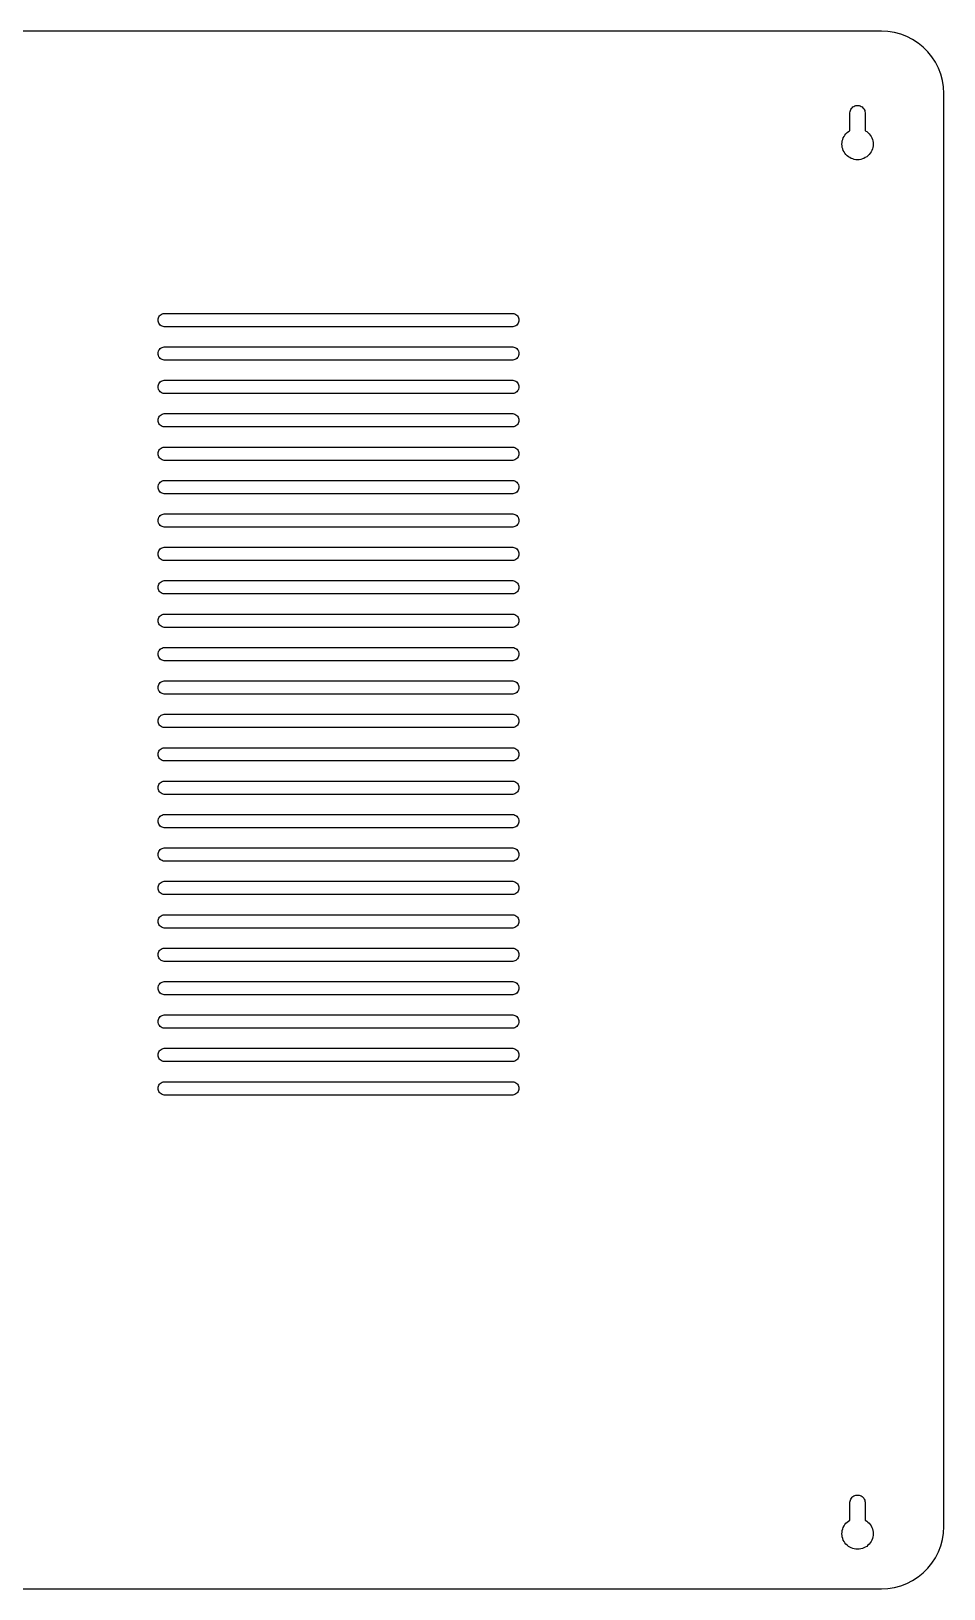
# Model space of a CAD drawing. Header units: metres. Extents: x -205 to 205, y -175 to 175.
# Drawn here: x 0 to 204.9, y -174.9 to 174.9 of the extents above; entities that cross this region are included whole.
import ezdxf

# ---------------------------------------------------------------- set-up
doc = ezdxf.new("R2010")
doc.units = ezdxf.units.M

msp = doc.modelspace()

# ---------------------------------------------------------------- linework, layer by layer
for p, q in [((190.875, 174.875), (-190.875, 174.875)), ((192.338, 174.798), (190.875, 174.875)), ((193.786, 174.569), (192.338, 174.798)), ((195.201, 174.19), (193.786, 174.569)), ((196.569, 173.665), (195.201, 174.19)), ((197.875, 172.999), (196.569, 173.665)), ((199.104, 172.201), (197.875, 172.999)), ((200.243, 171.279), (199.104, 172.201)), ((201.279, 170.243), (200.243, 171.279)), ((202.201, 169.104), (201.279, 170.243)), ((202.999, 167.875), (202.201, 169.104)), ((203.665, 166.569), (202.999, 167.875)), ((204.19, 165.201), (203.665, 166.569)), ((204.569, 163.786), (204.19, 165.201)), ((204.798, 162.338), (204.569, 163.786)), ((204.875, 160.875), (204.798, 162.338)), ((183.988, 157.277), (184.117, 157.489)), ((184.117, 157.489), (184.276, 157.68)), ((184.276, 157.68), (184.461, 157.846)), ((184.461, 157.846), (184.668, 157.982)), ((184.668, 157.982), (184.893, 158.088)), ((184.893, 158.088), (185.13, 158.159)), ((185.13, 158.159), (185.376, 158.195)), ((185.376, 158.195), (185.624, 158.195)), ((185.624, 158.195), (185.87, 158.159)), ((185.87, 158.159), (186.107, 158.088)), ((186.107, 158.088), (186.332, 157.982)), ((186.332, 157.982), (186.539, 157.846)), ((186.539, 157.846), (186.724, 157.68)), ((186.724, 157.68), (186.883, 157.489)), ((186.883, 157.489), (187.012, 157.277)), ((204.875, -160.875), (204.875, 160.875)), ((183.801, 156.562), (183.828, 156.809)), ((183.801, 152.557), (183.801, 156.562)), ((183.828, 156.809), (183.891, 157.049)), ((183.891, 157.049), (183.988, 157.277)), ((187.012, 157.277), (187.109, 157.049)), ((187.109, 157.049), (187.172, 156.809)), ((187.172, 156.809), (187.199, 156.562)), ((187.199, 156.562), (187.199, 152.557)), ((182.076, 150.228), (182.171, 150.582)), ((182.171, 150.582), (182.303, 150.924)), ((182.303, 150.924), (182.469, 151.25)), ((182.469, 151.25), (182.668, 151.557)), ((182.668, 151.557), (182.899, 151.842)), ((182.899, 151.842), (183.158, 152.101)), ((183.158, 152.101), (183.443, 152.332)), ((183.443, 152.332), (183.75, 152.531)), ((183.75, 152.531), (183.801, 152.557)), ((187.199, 152.557), (187.25, 152.531)), ((187.25, 152.531), (187.557, 152.332)), ((187.557, 152.332), (187.842, 152.101)), ((187.842, 152.101), (188.101, 151.842)), ((188.101, 151.842), (188.332, 151.557)), ((188.332, 151.557), (188.531, 151.25)), ((188.531, 151.25), (188.697, 150.924)), ((188.697, 150.924), (188.829, 150.582)), ((188.829, 150.582), (188.924, 150.228)), ((182, 149.5), (182.019, 149.866)), ((182.019, 149.134), (182, 149.5)), ((182.019, 149.866), (182.076, 150.228)), ((182.076, 148.772), (182.019, 149.134)), ((182.171, 148.418), (182.076, 148.772)), ((182.303, 148.076), (182.171, 148.418)), ((182.469, 147.75), (182.303, 148.076)), ((182.668, 147.443), (182.469, 147.75)), ((182.899, 147.158), (182.668, 147.443)), ((183.158, 146.899), (182.899, 147.158)), ((183.443, 146.668), (183.158, 146.899)), ((187.842, 146.899), (187.557, 146.668)), ((188.101, 147.158), (187.842, 146.899)), ((188.332, 147.443), (188.101, 147.158)), ((188.531, 147.75), (188.332, 147.443)), ((188.697, 148.076), (188.531, 147.75)), ((188.829, 148.418), (188.697, 148.076)), ((188.924, 148.772), (188.829, 148.418)), ((188.924, 150.228), (188.981, 149.866)), ((188.981, 149.134), (188.924, 148.772)), ((188.981, 149.866), (189, 149.5)), ((189, 149.5), (188.981, 149.134)), ((183.75, 146.469), (183.443, 146.668)), ((184.076, 146.303), (183.75, 146.469)), ((184.418, 146.171), (184.076, 146.303)), ((184.772, 146.076), (184.418, 146.171)), ((185.134, 146.019), (184.772, 146.076)), ((185.5, 146), (185.134, 146.019)), ((185.866, 146.019), (185.5, 146)), ((186.228, 146.076), (185.866, 146.019)), ((186.582, 146.171), (186.228, 146.076)), ((186.924, 146.303), (186.582, 146.171)), ((187.25, 146.469), (186.924, 146.303)), ((187.557, 146.668), (187.25, 146.469)), ((28.5, 110), (28.5204, 110.247)), ((28.5204, 109.753), (28.5, 110)), ((28.5204, 110.247), (28.5813, 110.487)), ((28.5813, 109.513), (28.5204, 109.753)), ((28.5813, 110.487), (28.6808, 110.714)), ((28.6808, 109.286), (28.5813, 109.513)), ((28.6808, 110.714), (28.8163, 110.921)), ((28.8163, 109.079), (28.6808, 109.286)), ((28.8163, 110.921), (28.9841, 111.104)), ((28.9841, 108.896), (28.8163, 109.079)), ((28.9841, 111.104), (29.1796, 111.256)), ((29.1796, 108.744), (28.9841, 108.896)), ((29.1796, 111.256), (29.3974, 111.374)), ((29.3974, 108.626), (29.1796, 108.744)), ((29.3974, 111.374), (29.6318, 111.454)), ((29.6318, 108.546), (29.3974, 108.626)), ((29.6318, 111.454), (29.8761, 111.495)), ((29.8761, 108.505), (29.6318, 108.546)), ((29.8761, 111.495), (108.124, 111.495)), ((108.124, 108.505), (29.8761, 108.505)), ((108.124, 111.495), (108.368, 111.454)), ((108.368, 108.546), (108.124, 108.505)), ((108.368, 111.454), (108.603, 111.374)), ((108.603, 108.626), (108.368, 108.546)), ((108.603, 111.374), (108.82, 111.256)), ((108.82, 108.744), (108.603, 108.626)), ((108.82, 111.256), (109.016, 111.104)), ((109.016, 108.896), (108.82, 108.744)), ((109.016, 111.104), (109.184, 110.921)), ((109.184, 109.079), (109.016, 108.896)), ((109.184, 110.921), (109.319, 110.714)), ((109.319, 109.286), (109.184, 109.079)), ((109.319, 110.714), (109.419, 110.487)), ((109.419, 109.513), (109.319, 109.286)), ((109.419, 110.487), (109.48, 110.247)), ((109.48, 109.753), (109.419, 109.513)), ((109.48, 110.247), (109.5, 110)), ((109.5, 110), (109.48, 109.753)), ((28.5, 102.5), (28.5204, 102.747)), ((28.5204, 102.253), (28.5, 102.5)), ((28.5204, 102.747), (28.5813, 102.987)), ((28.5813, 102.013), (28.5204, 102.253)), ((28.5813, 102.987), (28.6808, 103.214)), ((28.6808, 101.786), (28.5813, 102.013)), ((28.6808, 103.214), (28.8163, 103.421)), ((28.8163, 101.579), (28.6808, 101.786)), ((28.8163, 103.421), (28.9841, 103.604)), ((28.9841, 101.396), (28.8163, 101.579)), ((28.9841, 103.604), (29.1796, 103.756)), ((29.1796, 103.756), (29.3974, 103.874)), ((29.3974, 103.874), (29.6318, 103.954)), ((29.6318, 103.954), (29.8761, 103.995)), ((29.8761, 103.995), (108.124, 103.995)), ((108.124, 103.995), (108.368, 103.954)), ((108.368, 103.954), (108.603, 103.874)), ((108.603, 103.874), (108.82, 103.756)), ((108.82, 103.756), (109.016, 103.604)), ((109.016, 103.604), (109.184, 103.421)), ((109.184, 101.579), (109.016, 101.396)), ((109.184, 103.421), (109.319, 103.214)), ((109.319, 101.786), (109.184, 101.579)), ((109.319, 103.214), (109.419, 102.987)), ((109.419, 102.013), (109.319, 101.786)), ((109.419, 102.987), (109.48, 102.747)), ((109.48, 102.253), (109.419, 102.013)), ((109.48, 102.747), (109.5, 102.5)), ((109.5, 102.5), (109.48, 102.253)), ((29.1796, 101.244), (28.9841, 101.396)), ((29.3974, 101.126), (29.1796, 101.244)), ((29.6318, 101.046), (29.3974, 101.126)), ((29.8761, 101.005), (29.6318, 101.046)), ((108.124, 101.005), (29.8761, 101.005)), ((108.368, 101.046), (108.124, 101.005)), ((108.603, 101.126), (108.368, 101.046)), ((108.82, 101.244), (108.603, 101.126)), ((109.016, 101.396), (108.82, 101.244)), ((28.5, 95), (28.5204, 95.2469)), ((28.5204, 94.7531), (28.5, 95)), ((28.5204, 95.2469), (28.5813, 95.487)), ((28.5813, 94.513), (28.5204, 94.7531)), ((28.5813, 95.487), (28.6808, 95.7139)), ((28.6808, 94.2861), (28.5813, 94.513)), ((28.6808, 95.7139), (28.8163, 95.9213)), ((28.8163, 95.9213), (28.9841, 96.1036)), ((28.9841, 96.1036), (29.1796, 96.2558)), ((29.1796, 96.2558), (29.3974, 96.3737)), ((29.3974, 96.3737), (29.6318, 96.4541)), ((29.6318, 96.4541), (29.8761, 96.4949)), ((29.8761, 96.4949), (108.124, 96.4949)), ((108.124, 96.4949), (108.368, 96.4541)), ((108.368, 96.4541), (108.603, 96.3737)), ((108.603, 96.3737), (108.82, 96.2558)), ((108.82, 96.2558), (109.016, 96.1036)), ((109.016, 96.1036), (109.184, 95.9213)), ((109.184, 95.9213), (109.319, 95.7139)), ((109.319, 95.7139), (109.419, 95.487)), ((109.419, 94.513), (109.319, 94.2861)), ((109.419, 95.487), (109.48, 95.2469)), ((109.48, 94.7531), (109.419, 94.513)), ((109.48, 95.2469), (109.5, 95)), ((109.5, 95), (109.48, 94.7531)), ((28.8163, 94.0787), (28.6808, 94.2861)), ((28.9841, 93.8964), (28.8163, 94.0787)), ((29.1796, 93.7442), (28.9841, 93.8964)), ((29.3974, 93.6263), (29.1796, 93.7442)), ((29.6318, 93.5459), (29.3974, 93.6263)), ((29.8761, 93.5051), (29.6318, 93.5459)), ((108.124, 93.5051), (29.8761, 93.5051)), ((108.368, 93.5459), (108.124, 93.5051)), ((108.603, 93.6263), (108.368, 93.5459)), ((108.82, 93.7442), (108.603, 93.6263)), ((109.016, 93.8964), (108.82, 93.7442)), ((109.184, 94.0787), (109.016, 93.8964)), ((109.319, 94.2861), (109.184, 94.0787)), ((28.5, 87.5), (28.5204, 87.7469)), ((28.5204, 87.2531), (28.5, 87.5)), ((28.5204, 87.7469), (28.5813, 87.987)), ((28.5813, 87.987), (28.6808, 88.2139)), ((28.6808, 88.2139), (28.8163, 88.4213)), ((28.8163, 88.4213), (28.9841, 88.6036)), ((28.9841, 88.6036), (29.1796, 88.7558)), ((29.1796, 88.7558), (29.3974, 88.8737)), ((29.3974, 88.8737), (29.6318, 88.9541)), ((29.6318, 88.9541), (29.8761, 88.9949)), ((29.8761, 88.9949), (108.124, 88.9949)), ((108.124, 88.9949), (108.368, 88.9541)), ((108.368, 88.9541), (108.603, 88.8737)), ((108.603, 88.8737), (108.82, 88.7558)), ((108.82, 88.7558), (109.016, 88.6036)), ((109.016, 88.6036), (109.184, 88.4213)), ((109.184, 88.4213), (109.319, 88.2139)), ((109.319, 88.2139), (109.419, 87.987)), ((109.419, 87.987), (109.48, 87.7469)), ((109.48, 87.7469), (109.5, 87.5)), ((109.5, 87.5), (109.48, 87.2531)), ((28.5813, 87.013), (28.5204, 87.2531)), ((28.6808, 86.7861), (28.5813, 87.013)), ((28.8163, 86.5787), (28.6808, 86.7861)), ((28.9841, 86.3964), (28.8163, 86.5787)), ((29.1796, 86.2442), (28.9841, 86.3964)), ((29.3974, 86.1263), (29.1796, 86.2442)), ((29.6318, 86.0459), (29.3974, 86.1263)), ((29.8761, 86.0051), (29.6318, 86.0459)), ((108.124, 86.0051), (29.8761, 86.0051)), ((108.368, 86.0459), (108.124, 86.0051)), ((108.603, 86.1263), (108.368, 86.0459)), ((108.82, 86.2442), (108.603, 86.1263)), ((109.016, 86.3964), (108.82, 86.2442)), ((109.184, 86.5787), (109.016, 86.3964)), ((109.319, 86.7861), (109.184, 86.5787)), ((109.419, 87.013), (109.319, 86.7861)), ((109.48, 87.2531), (109.419, 87.013)), ((28.5204, 80.2469), (28.5813, 80.487)), ((28.5813, 80.487), (28.6808, 80.7139)), ((28.6808, 80.7139), (28.8163, 80.9213)), ((28.8163, 80.9213), (28.9841, 81.1036)), ((28.9841, 81.1036), (29.1796, 81.2558)), ((29.1796, 81.2558), (29.3974, 81.3737)), ((29.3974, 81.3737), (29.6318, 81.4541)), ((29.6318, 81.4541), (29.8761, 81.4949)), ((29.8761, 81.4949), (108.124, 81.4949)), ((108.124, 81.4949), (108.368, 81.4541)), ((108.368, 81.4541), (108.603, 81.3737)), ((108.603, 81.3737), (108.82, 81.2558)), ((108.82, 81.2558), (109.016, 81.1036)), ((109.016, 81.1036), (109.184, 80.9213)), ((109.184, 80.9213), (109.319, 80.7139)), ((109.319, 80.7139), (109.419, 80.487)), ((109.419, 80.487), (109.48, 80.2469)), ((28.5, 80), (28.5204, 80.2469)), ((28.5204, 79.7531), (28.5, 80)), ((28.5813, 79.513), (28.5204, 79.7531)), ((28.6808, 79.2861), (28.5813, 79.513)), ((28.8163, 79.0787), (28.6808, 79.2861)), ((28.9841, 78.8964), (28.8163, 79.0787)), ((29.1796, 78.7442), (28.9841, 78.8964)), ((29.3974, 78.6263), (29.1796, 78.7442)), ((29.6318, 78.5459), (29.3974, 78.6263)), ((29.8761, 78.5051), (29.6318, 78.5459)), ((108.124, 78.5051), (29.8761, 78.5051)), ((108.368, 78.5459), (108.124, 78.5051)), ((108.603, 78.6263), (108.368, 78.5459)), ((108.82, 78.7442), (108.603, 78.6263)), ((109.016, 78.8964), (108.82, 78.7442)), ((109.184, 79.0787), (109.016, 78.8964)), ((109.319, 79.2861), (109.184, 79.0787)), ((109.419, 79.513), (109.319, 79.2861)), ((109.48, 79.7531), (109.419, 79.513)), ((109.48, 80.2469), (109.5, 80)), ((109.5, 80), (109.48, 79.7531)), ((28.8163, 73.4213), (28.9841, 73.6036)), ((28.9841, 73.6036), (29.1796, 73.7558)), ((29.1796, 73.7558), (29.3974, 73.8737)), ((29.3974, 73.8737), (29.6318, 73.9541)), ((29.6318, 73.9541), (29.8761, 73.9949)), ((29.8761, 73.9949), (108.124, 73.9949)), ((108.124, 73.9949), (108.368, 73.9541)), ((108.368, 73.9541), (108.603, 73.8737)), ((108.603, 73.8737), (108.82, 73.7558)), ((108.82, 73.7558), (109.016, 73.6036)), ((109.016, 73.6036), (109.184, 73.4213)), ((28.5, 72.5), (28.5204, 72.7469)), ((28.5204, 72.2531), (28.5, 72.5)), ((28.5204, 72.7469), (28.5813, 72.987)), ((28.5813, 72.013), (28.5204, 72.2531)), ((28.5813, 72.987), (28.6808, 73.2139)), ((28.6808, 71.7861), (28.5813, 72.013)), ((28.6808, 73.2139), (28.8163, 73.4213)), ((28.8163, 71.5787), (28.6808, 71.7861)), ((28.9841, 71.3964), (28.8163, 71.5787)), ((29.1796, 71.2442), (28.9841, 71.3964)), ((29.3974, 71.1263), (29.1796, 71.2442)), ((29.6318, 71.0459), (29.3974, 71.1263)), ((29.8761, 71.0051), (29.6318, 71.0459)), ((108.124, 71.0051), (29.8761, 71.0051)), ((108.368, 71.0459), (108.124, 71.0051)), ((108.603, 71.1263), (108.368, 71.0459)), ((108.82, 71.2442), (108.603, 71.1263)), ((109.016, 71.3964), (108.82, 71.2442)), ((109.184, 71.5787), (109.016, 71.3964)), ((109.184, 73.4213), (109.319, 73.2139)), ((109.319, 71.7861), (109.184, 71.5787)), ((109.319, 73.2139), (109.419, 72.987)), ((109.419, 72.013), (109.319, 71.7861)), ((109.419, 72.987), (109.48, 72.7469)), ((109.48, 72.2531), (109.419, 72.013)), ((109.48, 72.7469), (109.5, 72.5)), ((109.5, 72.5), (109.48, 72.2531)), ((29.3974, 66.3737), (29.6318, 66.4541)), ((29.6318, 66.4541), (29.8761, 66.4949)), ((29.8761, 66.4949), (108.124, 66.4949)), ((108.124, 66.4949), (108.368, 66.4541)), ((108.368, 66.4541), (108.603, 66.3737)), ((28.5, 65), (28.5204, 65.2469)), ((28.5204, 64.7531), (28.5, 65)), ((28.5204, 65.2469), (28.5813, 65.487)), ((28.5813, 64.513), (28.5204, 64.7531)), ((28.5813, 65.487), (28.6808, 65.7139)), ((28.6808, 64.2861), (28.5813, 64.513)), ((28.6808, 65.7139), (28.8163, 65.9213)), ((28.8163, 64.0787), (28.6808, 64.2861)), ((28.8163, 65.9213), (28.9841, 66.1036)), ((28.9841, 63.8964), (28.8163, 64.0787)), ((28.9841, 66.1036), (29.1796, 66.2558)), ((29.1796, 63.7442), (28.9841, 63.8964)), ((29.1796, 66.2558), (29.3974, 66.3737)), ((29.3974, 63.6263), (29.1796, 63.7442)), ((29.6318, 63.5459), (29.3974, 63.6263)), ((29.8761, 63.5051), (29.6318, 63.5459)), ((108.124, 63.5051), (29.8761, 63.5051)), ((108.368, 63.5459), (108.124, 63.5051)), ((108.603, 63.6263), (108.368, 63.5459)), ((108.603, 66.3737), (108.82, 66.2558)), ((108.82, 63.7442), (108.603, 63.6263)), ((108.82, 66.2558), (109.016, 66.1036)), ((109.016, 63.8964), (108.82, 63.7442)), ((109.016, 66.1036), (109.184, 65.9213)), ((109.184, 64.0787), (109.016, 63.8964)), ((109.184, 65.9213), (109.319, 65.7139)), ((109.319, 64.2861), (109.184, 64.0787)), ((109.319, 65.7139), (109.419, 65.487)), ((109.419, 64.513), (109.319, 64.2861)), ((109.419, 65.487), (109.48, 65.2469)), ((109.48, 64.7531), (109.419, 64.513)), ((109.48, 65.2469), (109.5, 65)), ((109.5, 65), (109.48, 64.7531)), ((28.5, 57.5), (28.5204, 57.7469)), ((28.5204, 57.2531), (28.5, 57.5)), ((28.5204, 57.7469), (28.5813, 57.987)), ((28.5813, 57.0129), (28.5204, 57.2531)), ((28.5813, 57.987), (28.6808, 58.2139)), ((28.6808, 56.7861), (28.5813, 57.0129)), ((28.6808, 58.2139), (28.8163, 58.4213)), ((28.8163, 56.5787), (28.6808, 56.7861)), ((28.8163, 58.4213), (28.9841, 58.6036)), ((28.9841, 56.3964), (28.8163, 56.5787)), ((28.9841, 58.6036), (29.1796, 58.7558)), ((29.1796, 56.2442), (28.9841, 56.3964)), ((29.1796, 58.7558), (29.3974, 58.8737)), ((29.3974, 56.1263), (29.1796, 56.2442)), ((29.3974, 58.8737), (29.6318, 58.9541)), ((29.6318, 56.0459), (29.3974, 56.1263)), ((29.6318, 58.9541), (29.8761, 58.9949)), ((29.8761, 56.0051), (29.6318, 56.0459)), ((29.8761, 58.9949), (108.124, 58.9949)), ((108.124, 56.0051), (29.8761, 56.0051)), ((108.124, 58.9949), (108.368, 58.9541)), ((108.368, 56.0459), (108.124, 56.0051)), ((108.368, 58.9541), (108.603, 58.8737)), ((108.603, 56.1263), (108.368, 56.0459)), ((108.603, 58.8737), (108.82, 58.7558)), ((108.82, 56.2442), (108.603, 56.1263)), ((108.82, 58.7558), (109.016, 58.6036)), ((109.016, 56.3964), (108.82, 56.2442)), ((109.016, 58.6036), (109.184, 58.4213)), ((109.184, 56.5787), (109.016, 56.3964)), ((109.184, 58.4213), (109.319, 58.2139)), ((109.319, 56.7861), (109.184, 56.5787)), ((109.319, 58.2139), (109.419, 57.987)), ((109.419, 57.0129), (109.319, 56.7861)), ((109.419, 57.987), (109.48, 57.7469)), ((109.48, 57.2531), (109.419, 57.0129)), ((109.48, 57.7469), (109.5, 57.5)), ((109.5, 57.5), (109.48, 57.2531)), ((28.5, 50), (28.5204, 50.2469)), ((28.5204, 49.7531), (28.5, 50)), ((28.5204, 50.2469), (28.5813, 50.487)), ((28.5813, 49.5129), (28.5204, 49.7531)), ((28.5813, 50.487), (28.6808, 50.7139)), ((28.6808, 49.2861), (28.5813, 49.5129)), ((28.6808, 50.7139), (28.8163, 50.9213)), ((28.8163, 49.0787), (28.6808, 49.2861)), ((28.8163, 50.9213), (28.9841, 51.1036)), ((28.9841, 48.8964), (28.8163, 49.0787)), ((28.9841, 51.1036), (29.1796, 51.2558)), ((29.1796, 51.2558), (29.3974, 51.3737)), ((29.3974, 51.3737), (29.6318, 51.4541)), ((29.6318, 51.4541), (29.8761, 51.4949)), ((29.8761, 51.4949), (108.124, 51.4949)), ((108.124, 51.4949), (108.368, 51.4541)), ((108.368, 51.4541), (108.603, 51.3737)), ((108.603, 51.3737), (108.82, 51.2558)), ((108.82, 51.2558), (109.016, 51.1036)), ((109.016, 51.1036), (109.184, 50.9213)), ((109.184, 49.0787), (109.016, 48.8964)), ((109.184, 50.9213), (109.319, 50.7139)), ((109.319, 49.2861), (109.184, 49.0787)), ((109.319, 50.7139), (109.419, 50.487)), ((109.419, 49.5129), (109.319, 49.2861)), ((109.419, 50.487), (109.48, 50.2469)), ((109.48, 49.7531), (109.419, 49.5129)), ((109.48, 50.2469), (109.5, 50)), ((109.5, 50), (109.48, 49.7531)), ((29.1796, 48.7442), (28.9841, 48.8964)), ((29.3974, 48.6263), (29.1796, 48.7442)), ((29.6318, 48.5459), (29.3974, 48.6263)), ((29.8761, 48.5051), (29.6318, 48.5459)), ((108.124, 48.5051), (29.8761, 48.5051)), ((108.368, 48.5459), (108.124, 48.5051)), ((108.603, 48.6263), (108.368, 48.5459)), ((108.82, 48.7442), (108.603, 48.6263)), ((109.016, 48.8964), (108.82, 48.7442)), ((28.5, 42.5), (28.5204, 42.7469)), ((28.5204, 42.2531), (28.5, 42.5)), ((28.5204, 42.7469), (28.5813, 42.987)), ((28.5813, 42.0129), (28.5204, 42.2531)), ((28.5813, 42.987), (28.6808, 43.2139)), ((28.6808, 41.7861), (28.5813, 42.0129)), ((28.6808, 43.2139), (28.8163, 43.4213)), ((28.8163, 43.4213), (28.9841, 43.6036)), ((28.9841, 43.6036), (29.1796, 43.7558)), ((29.1796, 43.7558), (29.3974, 43.8737)), ((29.3974, 43.8737), (29.6318, 43.9541)), ((29.6318, 43.9541), (29.8761, 43.9949)), ((29.8761, 43.9949), (108.124, 43.9949)), ((108.124, 43.9949), (108.368, 43.9541)), ((108.368, 43.9541), (108.603, 43.8737)), ((108.603, 43.8737), (108.82, 43.7558)), ((108.82, 43.7558), (109.016, 43.6036)), ((109.016, 43.6036), (109.184, 43.4213)), ((109.184, 43.4213), (109.319, 43.2139)), ((109.319, 43.2139), (109.419, 42.987)), ((109.419, 42.0129), (109.319, 41.7861)), ((109.419, 42.987), (109.48, 42.7469)), ((109.48, 42.2531), (109.419, 42.0129)), ((109.48, 42.7469), (109.5, 42.5)), ((109.5, 42.5), (109.48, 42.2531)), ((28.8163, 41.5787), (28.6808, 41.7861)), ((28.9841, 41.3964), (28.8163, 41.5787)), ((29.1796, 41.2442), (28.9841, 41.3964)), ((29.3974, 41.1263), (29.1796, 41.2442)), ((29.6318, 41.0459), (29.3974, 41.1263)), ((29.8761, 41.0051), (29.6318, 41.0459)), ((108.124, 41.0051), (29.8761, 41.0051)), ((108.368, 41.0459), (108.124, 41.0051)), ((108.603, 41.1263), (108.368, 41.0459)), ((108.82, 41.2442), (108.603, 41.1263)), ((109.016, 41.3964), (108.82, 41.2442)), ((109.184, 41.5787), (109.016, 41.3964)), ((109.319, 41.7861), (109.184, 41.5787)), ((28.5, 35), (28.5204, 35.2469)), ((28.5204, 34.7531), (28.5, 35)), ((28.5204, 35.2469), (28.5813, 35.487)), ((28.5813, 35.487), (28.6808, 35.7139)), ((28.6808, 35.7139), (28.8163, 35.9213)), ((28.8163, 35.9213), (28.9841, 36.1036)), ((28.9841, 36.1036), (29.1796, 36.2558)), ((29.1796, 36.2558), (29.3974, 36.3737)), ((29.3974, 36.3737), (29.6318, 36.4541)), ((29.6318, 36.4541), (29.8761, 36.4949)), ((29.8761, 36.4949), (108.124, 36.4949)), ((108.124, 36.4949), (108.368, 36.4541)), ((108.368, 36.4541), (108.603, 36.3737)), ((108.603, 36.3737), (108.82, 36.2558)), ((108.82, 36.2558), (109.016, 36.1036)), ((109.016, 36.1036), (109.184, 35.9213)), ((109.184, 35.9213), (109.319, 35.7139)), ((109.319, 35.7139), (109.419, 35.487)), ((109.419, 35.487), (109.48, 35.2469)), ((109.48, 35.2469), (109.5, 35)), ((109.5, 35), (109.48, 34.7531)), ((28.5813, 34.5129), (28.5204, 34.7531)), ((28.6808, 34.2861), (28.5813, 34.5129)), ((28.8163, 34.0787), (28.6808, 34.2861)), ((28.9841, 33.8964), (28.8163, 34.0787)), ((29.1796, 33.7442), (28.9841, 33.8964)), ((29.3974, 33.6263), (29.1796, 33.7442)), ((29.6318, 33.5459), (29.3974, 33.6263)), ((29.8761, 33.5051), (29.6318, 33.5459)), ((108.124, 33.5051), (29.8761, 33.5051)), ((108.368, 33.5459), (108.124, 33.5051)), ((108.603, 33.6263), (108.368, 33.5459)), ((108.82, 33.7442), (108.603, 33.6263)), ((109.016, 33.8964), (108.82, 33.7442)), ((109.184, 34.0787), (109.016, 33.8964)), ((109.319, 34.2861), (109.184, 34.0787)), ((109.419, 34.5129), (109.319, 34.2861)), ((109.48, 34.7531), (109.419, 34.5129)), ((28.5204, 27.7469), (28.5813, 27.987)), ((28.5813, 27.987), (28.6808, 28.2139)), ((28.6808, 28.2139), (28.8163, 28.4213)), ((28.8163, 28.4213), (28.9841, 28.6036)), ((28.9841, 28.6036), (29.1796, 28.7557)), ((29.1796, 28.7557), (29.3974, 28.8737)), ((29.3974, 28.8737), (29.6318, 28.9541)), ((29.6318, 28.9541), (29.8761, 28.9949)), ((29.8761, 28.9949), (108.124, 28.9949)), ((108.124, 28.9949), (108.368, 28.9541)), ((108.368, 28.9541), (108.603, 28.8737)), ((108.603, 28.8737), (108.82, 28.7557)), ((108.82, 28.7557), (109.016, 28.6036)), ((109.016, 28.6036), (109.184, 28.4213)), ((109.184, 28.4213), (109.319, 28.2139)), ((109.319, 28.2139), (109.419, 27.987)), ((109.419, 27.987), (109.48, 27.7469)), ((28.5, 27.5), (28.5204, 27.7469)), ((28.5204, 27.2531), (28.5, 27.5)), ((28.5813, 27.0129), (28.5204, 27.2531)), ((28.6808, 26.7861), (28.5813, 27.0129)), ((28.8163, 26.5787), (28.6808, 26.7861)), ((28.9841, 26.3964), (28.8163, 26.5787)), ((29.1796, 26.2442), (28.9841, 26.3964)), ((29.3974, 26.1263), (29.1796, 26.2442)), ((29.6318, 26.0459), (29.3974, 26.1263)), ((29.8761, 26.0051), (29.6318, 26.0459)), ((108.124, 26.0051), (29.8761, 26.0051)), ((108.368, 26.0459), (108.124, 26.0051)), ((108.603, 26.1263), (108.368, 26.0459)), ((108.82, 26.2442), (108.603, 26.1263)), ((109.016, 26.3964), (108.82, 26.2442)), ((109.184, 26.5787), (109.016, 26.3964)), ((109.319, 26.7861), (109.184, 26.5787)), ((109.419, 27.0129), (109.319, 26.7861)), ((109.48, 27.2531), (109.419, 27.0129)), ((109.48, 27.7469), (109.5, 27.5)), ((109.5, 27.5), (109.48, 27.2531)), ((28.8163, 20.9213), (28.9841, 21.1036)), ((28.9841, 21.1036), (29.1796, 21.2557)), ((29.1796, 21.2557), (29.3974, 21.3737)), ((29.3974, 21.3737), (29.6318, 21.4541)), ((29.6318, 21.4541), (29.8761, 21.4949)), ((29.8761, 21.4949), (108.124, 21.4949)), ((108.124, 21.4949), (108.368, 21.4541)), ((108.368, 21.4541), (108.603, 21.3737)), ((108.603, 21.3737), (108.82, 21.2557)), ((108.82, 21.2557), (109.016, 21.1036)), ((109.016, 21.1036), (109.184, 20.9213)), ((28.5, 20), (28.5204, 20.2469)), ((28.5204, 19.7531), (28.5, 20)), ((28.5204, 20.2469), (28.5813, 20.487)), ((28.5813, 19.5129), (28.5204, 19.7531)), ((28.5813, 20.487), (28.6808, 20.7139)), ((28.6808, 19.2861), (28.5813, 19.5129)), ((28.6808, 20.7139), (28.8163, 20.9213)), ((28.8163, 19.0787), (28.6808, 19.2861)), ((28.9841, 18.8964), (28.8163, 19.0787)), ((29.1796, 18.7442), (28.9841, 18.8964)), ((29.3974, 18.6263), (29.1796, 18.7442)), ((29.6318, 18.5459), (29.3974, 18.6263)), ((29.8761, 18.5051), (29.6318, 18.5459)), ((108.124, 18.5051), (29.8761, 18.5051)), ((108.368, 18.5459), (108.124, 18.5051)), ((108.603, 18.6263), (108.368, 18.5459)), ((108.82, 18.7442), (108.603, 18.6263)), ((109.016, 18.8964), (108.82, 18.7442)), ((109.184, 19.0787), (109.016, 18.8964)), ((109.184, 20.9213), (109.319, 20.7139)), ((109.319, 19.2861), (109.184, 19.0787)), ((109.319, 20.7139), (109.419, 20.487)), ((109.419, 19.5129), (109.319, 19.2861)), ((109.419, 20.487), (109.48, 20.2469)), ((109.48, 19.7531), (109.419, 19.5129)), ((109.48, 20.2469), (109.5, 20)), ((109.5, 20), (109.48, 19.7531)), ((29.6318, 13.9541), (29.8761, 13.9949)), ((29.8761, 13.9949), (108.124, 13.9949)), ((108.124, 13.9949), (108.368, 13.9541)), ((28.5, 12.5), (28.5204, 12.7469)), ((28.5204, 12.2531), (28.5, 12.5)), ((28.5204, 12.7469), (28.5813, 12.987)), ((28.5813, 12.0129), (28.5204, 12.2531)), ((28.5813, 12.987), (28.6808, 13.2139)), ((28.6808, 11.7861), (28.5813, 12.0129)), ((28.6808, 13.2139), (28.8163, 13.4213)), ((28.8163, 11.5787), (28.6808, 11.7861)), ((28.8163, 13.4213), (28.9841, 13.6036)), ((28.9841, 11.3964), (28.8163, 11.5787)), ((28.9841, 13.6036), (29.1796, 13.7557)), ((29.1796, 11.2442), (28.9841, 11.3964)), ((29.1796, 13.7557), (29.3974, 13.8737)), ((29.3974, 11.1263), (29.1796, 11.2442)), ((29.3974, 13.8737), (29.6318, 13.9541)), ((29.6318, 11.0459), (29.3974, 11.1263)), ((29.8761, 11.0051), (29.6318, 11.0459)), ((108.124, 11.0051), (29.8761, 11.0051)), ((108.368, 11.0459), (108.124, 11.0051)), ((108.368, 13.9541), (108.603, 13.8737)), ((108.603, 11.1263), (108.368, 11.0459)), ((108.603, 13.8737), (108.82, 13.7557)), ((108.82, 11.2442), (108.603, 11.1263)), ((108.82, 13.7557), (109.016, 13.6036)), ((109.016, 11.3964), (108.82, 11.2442)), ((109.016, 13.6036), (109.184, 13.4213)), ((109.184, 11.5787), (109.016, 11.3964)), ((109.184, 13.4213), (109.319, 13.2139)), ((109.319, 11.7861), (109.184, 11.5787)), ((109.319, 13.2139), (109.419, 12.987)), ((109.419, 12.0129), (109.319, 11.7861)), ((109.419, 12.987), (109.48, 12.7469)), ((109.48, 12.2531), (109.419, 12.0129)), ((109.48, 12.7469), (109.5, 12.5)), ((109.5, 12.5), (109.48, 12.2531)), ((28.5, 5), (28.5204, 5.24689)), ((28.5204, 4.7531), (28.5, 5)), ((28.5204, 5.24689), (28.5813, 5.48705)), ((28.5813, 4.51294), (28.5204, 4.7531)), ((28.5813, 5.48705), (28.6808, 5.71391)), ((28.6808, 4.28607), (28.5813, 4.51294)), ((28.6808, 5.71391), (28.8163, 5.92131)), ((28.8163, 4.07867), (28.6808, 4.28607)), ((28.8163, 5.92131), (28.9841, 6.10358)), ((28.9841, 3.89641), (28.8163, 4.07867)), ((28.9841, 6.10358), (29.1796, 6.25574)), ((29.1796, 3.74425), (28.9841, 3.89641)), ((29.1796, 6.25574), (29.3974, 6.37366)), ((29.3974, 3.62633), (29.1796, 3.74425)), ((29.3974, 6.37366), (29.6318, 6.45409)), ((29.6318, 3.5459), (29.3974, 3.62633)), ((29.6318, 6.45409), (29.8761, 6.49487)), ((29.8761, 3.50511), (29.6318, 3.5459)), ((29.8761, 6.49487), (108.124, 6.49487)), ((108.124, 3.50511), (29.8761, 3.50511)), ((108.124, 6.49487), (108.368, 6.45409)), ((108.368, 3.5459), (108.124, 3.50511)), ((108.368, 6.45409), (108.603, 6.37366)), ((108.603, 3.62633), (108.368, 3.5459)), ((108.603, 6.37366), (108.82, 6.25574)), ((108.82, 3.74425), (108.603, 3.62633)), ((108.82, 6.25574), (109.016, 6.10358)), ((109.016, 3.89641), (108.82, 3.74425)), ((109.016, 6.10358), (109.184, 5.92131)), ((109.184, 4.07867), (109.016, 3.89641)), ((109.184, 5.92131), (109.319, 5.71391)), ((109.319, 4.28607), (109.184, 4.07867)), ((109.319, 5.71391), (109.419, 5.48705)), ((109.419, 4.51294), (109.319, 4.28607)), ((109.419, 5.48705), (109.48, 5.24689)), ((109.48, 4.7531), (109.419, 4.51294)), ((109.48, 5.24689), (109.5, 5)), ((109.5, 5), (109.48, 4.7531)), ((28.5, -2.5), (28.5204, -2.2531)), ((28.5204, -2.74689), (28.5, -2.5)), ((28.5204, -2.2531), (28.5813, -2.01294)), ((28.5813, -2.98705), (28.5204, -2.74689)), ((28.5813, -2.01294), (28.6808, -1.78607)), ((28.6808, -3.21391), (28.5813, -2.98705)), ((28.6808, -1.78607), (28.8163, -1.57867)), ((28.8163, -3.42131), (28.6808, -3.21391)), ((28.8163, -1.57867), (28.9841, -1.39641)), ((28.9841, -3.60358), (28.8163, -3.42131)), ((28.9841, -1.39641), (29.1796, -1.24425)), ((29.1796, -1.24425), (29.3974, -1.12633)), ((29.3974, -1.12633), (29.6318, -1.0459)), ((29.6318, -1.0459), (29.8761, -1.00511)), ((29.8761, -1.00511), (108.124, -1.00511)), ((108.124, -1.00511), (108.368, -1.0459)), ((108.368, -1.0459), (108.603, -1.12633)), ((108.603, -1.12633), (108.82, -1.24425)), ((108.82, -1.24425), (109.016, -1.39641)), ((109.016, -1.39641), (109.184, -1.57867)), ((109.184, -3.42131), (109.016, -3.60358)), ((109.184, -1.57867), (109.319, -1.78607)), ((109.319, -3.21391), (109.184, -3.42131)), ((109.319, -1.78607), (109.419, -2.01294)), ((109.419, -2.98705), (109.319, -3.21391)), ((109.419, -2.01294), (109.48, -2.2531)), ((109.48, -2.74689), (109.419, -2.98705)), ((109.48, -2.2531), (109.5, -2.5)), ((109.5, -2.5), (109.48, -2.74689)), ((29.1796, -3.75574), (28.9841, -3.60358)), ((29.3974, -3.87366), (29.1796, -3.75574)), ((29.6318, -3.95409), (29.3974, -3.87366)), ((29.8761, -3.99487), (29.6318, -3.95409)), ((108.124, -3.99487), (29.8761, -3.99487)), ((108.368, -3.95409), (108.124, -3.99487)), ((108.603, -3.87366), (108.368, -3.95409)), ((108.82, -3.75574), (108.603, -3.87366)), ((109.016, -3.60358), (108.82, -3.75574)), ((28.5, -10), (28.5204, -9.7531)), ((28.5204, -10.2469), (28.5, -10)), ((28.5204, -9.7531), (28.5813, -9.51294)), ((28.5813, -10.487), (28.5204, -10.2469)), ((28.5813, -9.51294), (28.6808, -9.28607)), ((28.6808, -10.7139), (28.5813, -10.487)), ((28.6808, -9.28607), (28.8163, -9.07867)), ((28.8163, -9.07867), (28.9841, -8.89641)), ((28.9841, -8.89641), (29.1796, -8.74425)), ((29.1796, -8.74425), (29.3974, -8.62633)), ((29.3974, -8.62633), (29.6318, -8.5459)), ((29.6318, -8.5459), (29.8761, -8.50511)), ((29.8761, -8.50511), (108.124, -8.50511)), ((108.124, -8.50511), (108.368, -8.5459)), ((108.368, -8.5459), (108.603, -8.62633)), ((108.603, -8.62633), (108.82, -8.74425)), ((108.82, -8.74425), (109.016, -8.89641)), ((109.016, -8.89641), (109.184, -9.07867)), ((109.184, -9.07867), (109.319, -9.28607)), ((109.319, -9.28607), (109.419, -9.51294)), ((109.419, -10.487), (109.319, -10.7139)), ((109.419, -9.51294), (109.48, -9.7531)), ((109.48, -10.2469), (109.419, -10.487)), ((109.48, -9.7531), (109.5, -10)), ((109.5, -10), (109.48, -10.2469)), ((28.8163, -10.9213), (28.6808, -10.7139)), ((28.9841, -11.1036), (28.8163, -10.9213)), ((29.1796, -11.2557), (28.9841, -11.1036)), ((29.3974, -11.3737), (29.1796, -11.2557)), ((29.6318, -11.4541), (29.3974, -11.3737)), ((29.8761, -11.4949), (29.6318, -11.4541)), ((108.124, -11.4949), (29.8761, -11.4949)), ((108.368, -11.4541), (108.124, -11.4949)), ((108.603, -11.3737), (108.368, -11.4541)), ((108.82, -11.2557), (108.603, -11.3737)), ((109.016, -11.1036), (108.82, -11.2557)), ((109.184, -10.9213), (109.016, -11.1036)), ((109.319, -10.7139), (109.184, -10.9213)), ((28.5, -17.5), (28.5204, -17.2531)), ((28.5204, -17.2531), (28.5813, -17.0129)), ((28.5813, -17.0129), (28.6808, -16.7861)), ((28.6808, -16.7861), (28.8163, -16.5787)), ((28.8163, -16.5787), (28.9841, -16.3964)), ((28.9841, -16.3964), (29.1796, -16.2442)), ((29.1796, -16.2442), (29.3974, -16.1263)), ((29.3974, -16.1263), (29.6318, -16.0459)), ((29.6318, -16.0459), (29.8761, -16.0051)), ((29.8761, -16.0051), (108.124, -16.0051)), ((108.124, -16.0051), (108.368, -16.0459)), ((108.368, -16.0459), (108.603, -16.1263)), ((108.603, -16.1263), (108.82, -16.2442)), ((108.82, -16.2442), (109.016, -16.3964)), ((109.016, -16.3964), (109.184, -16.5787)), ((109.184, -16.5787), (109.319, -16.7861)), ((109.319, -16.7861), (109.419, -17.0129)), ((109.419, -17.0129), (109.48, -17.2531)), ((109.48, -17.2531), (109.5, -17.5)), ((28.5204, -17.7469), (28.5, -17.5)), ((28.5813, -17.987), (28.5204, -17.7469)), ((28.6808, -18.2139), (28.5813, -17.987)), ((28.8163, -18.4213), (28.6808, -18.2139)), ((28.9841, -18.6036), (28.8163, -18.4213)), ((29.1796, -18.7557), (28.9841, -18.6036)), ((29.3974, -18.8737), (29.1796, -18.7557)), ((29.6318, -18.9541), (29.3974, -18.8737)), ((29.8761, -18.9949), (29.6318, -18.9541)), ((108.124, -18.9949), (29.8761, -18.9949)), ((108.368, -18.9541), (108.124, -18.9949)), ((108.603, -18.8737), (108.368, -18.9541)), ((108.82, -18.7557), (108.603, -18.8737)), ((109.016, -18.6036), (108.82, -18.7557)), ((109.184, -18.4213), (109.016, -18.6036)), ((109.319, -18.2139), (109.184, -18.4213)), ((109.419, -17.987), (109.319, -18.2139)), ((109.48, -17.7469), (109.419, -17.987)), ((109.5, -17.5), (109.48, -17.7469)), ((28.5813, -24.5129), (28.6808, -24.2861)), ((28.6808, -24.2861), (28.8163, -24.0787)), ((28.8163, -24.0787), (28.9841, -23.8964)), ((28.9841, -23.8964), (29.1796, -23.7442)), ((29.1796, -23.7442), (29.3974, -23.6263)), ((29.3974, -23.6263), (29.6318, -23.5459)), ((29.6318, -23.5459), (29.8761, -23.5051)), ((29.8761, -23.5051), (108.124, -23.5051)), ((108.124, -23.5051), (108.368, -23.5459)), ((108.368, -23.5459), (108.603, -23.6263)), ((108.603, -23.6263), (108.82, -23.7442)), ((108.82, -23.7442), (109.016, -23.8964)), ((109.016, -23.8964), (109.184, -24.0787)), ((109.184, -24.0787), (109.319, -24.2861)), ((109.319, -24.2861), (109.419, -24.5129)), ((28.5, -25), (28.5204, -24.7531)), ((28.5204, -25.2469), (28.5, -25)), ((28.5204, -24.7531), (28.5813, -24.5129)), ((28.5813, -25.487), (28.5204, -25.2469)), ((28.6808, -25.7139), (28.5813, -25.487)), ((28.8163, -25.9213), (28.6808, -25.7139)), ((28.9841, -26.1036), (28.8163, -25.9213)), ((29.1796, -26.2557), (28.9841, -26.1036)), ((29.3974, -26.3737), (29.1796, -26.2557)), ((29.6318, -26.4541), (29.3974, -26.3737)), ((29.8761, -26.4949), (29.6318, -26.4541)), ((108.124, -26.4949), (29.8761, -26.4949)), ((108.368, -26.4541), (108.124, -26.4949)), ((108.603, -26.3737), (108.368, -26.4541)), ((108.82, -26.2557), (108.603, -26.3737)), ((109.016, -26.1036), (108.82, -26.2557)), ((109.184, -25.9213), (109.016, -26.1036)), ((109.319, -25.7139), (109.184, -25.9213)), ((109.419, -25.487), (109.319, -25.7139)), ((109.419, -24.5129), (109.48, -24.7531)), ((109.48, -25.2469), (109.419, -25.487)), ((109.48, -24.7531), (109.5, -25)), ((109.5, -25), (109.48, -25.2469)), ((28.8163, -31.5787), (28.9841, -31.3964)), ((28.9841, -31.3964), (29.1796, -31.2442)), ((29.1796, -31.2442), (29.3974, -31.1263)), ((29.3974, -31.1263), (29.6318, -31.0459)), ((29.6318, -31.0459), (29.8761, -31.0051)), ((29.8761, -31.0051), (108.124, -31.0051)), ((108.124, -31.0051), (108.368, -31.0459)), ((108.368, -31.0459), (108.603, -31.1263)), ((108.603, -31.1263), (108.82, -31.2442)), ((108.82, -31.2442), (109.016, -31.3964)), ((109.016, -31.3964), (109.184, -31.5787)), ((28.5, -32.5), (28.5204, -32.2531)), ((28.5204, -32.7469), (28.5, -32.5)), ((28.5204, -32.2531), (28.5813, -32.0129)), ((28.5813, -32.987), (28.5204, -32.7469)), ((28.5813, -32.0129), (28.6808, -31.7861)), ((28.6808, -33.2139), (28.5813, -32.987)), ((28.6808, -31.7861), (28.8163, -31.5787)), ((28.8163, -33.4213), (28.6808, -33.2139)), ((28.9841, -33.6036), (28.8163, -33.4213)), ((29.1796, -33.7557), (28.9841, -33.6036)), ((29.3974, -33.8737), (29.1796, -33.7557)), ((29.6318, -33.9541), (29.3974, -33.8737)), ((29.8761, -33.9949), (29.6318, -33.9541)), ((108.124, -33.9949), (29.8761, -33.9949)), ((108.368, -33.9541), (108.124, -33.9949)), ((108.603, -33.8737), (108.368, -33.9541)), ((108.82, -33.7557), (108.603, -33.8737)), ((109.016, -33.6036), (108.82, -33.7557)), ((109.184, -33.4213), (109.016, -33.6036)), ((109.184, -31.5787), (109.319, -31.7861)), ((109.319, -33.2139), (109.184, -33.4213)), ((109.319, -31.7861), (109.419, -32.0129)), ((109.419, -32.987), (109.319, -33.2139)), ((109.419, -32.0129), (109.48, -32.2531)), ((109.48, -32.7469), (109.419, -32.987)), ((109.48, -32.2531), (109.5, -32.5)), ((109.5, -32.5), (109.48, -32.7469)), ((28.5, -40), (28.5204, -39.7531)), ((28.5204, -40.2469), (28.5, -40)), ((28.5204, -39.7531), (28.5813, -39.5129)), ((28.5813, -40.487), (28.5204, -40.2469)), ((28.5813, -39.5129), (28.6808, -39.2861)), ((28.6808, -40.7139), (28.5813, -40.487)), ((28.6808, -39.2861), (28.8163, -39.0787)), ((28.8163, -40.9213), (28.6808, -40.7139)), ((28.8163, -39.0787), (28.9841, -38.8964)), ((28.9841, -41.1036), (28.8163, -40.9213)), ((28.9841, -38.8964), (29.1796, -38.7442)), ((29.1796, -41.2557), (28.9841, -41.1036)), ((29.1796, -38.7442), (29.3974, -38.6263)), ((29.3974, -41.3737), (29.1796, -41.2557)), ((29.3974, -38.6263), (29.6318, -38.5459)), ((29.6318, -41.4541), (29.3974, -41.3737)), ((29.6318, -38.5459), (29.8761, -38.5051)), ((29.8761, -41.4949), (29.6318, -41.4541)), ((29.8761, -38.5051), (108.124, -38.5051)), ((108.124, -41.4949), (29.8761, -41.4949)), ((108.124, -38.5051), (108.368, -38.5459)), ((108.368, -41.4541), (108.124, -41.4949)), ((108.368, -38.5459), (108.603, -38.6263)), ((108.603, -41.3737), (108.368, -41.4541)), ((108.603, -38.6263), (108.82, -38.7442)), ((108.82, -41.2557), (108.603, -41.3737)), ((108.82, -38.7442), (109.016, -38.8964)), ((109.016, -41.1036), (108.82, -41.2557)), ((109.016, -38.8964), (109.184, -39.0787)), ((109.184, -40.9213), (109.016, -41.1036)), ((109.184, -39.0787), (109.319, -39.2861)), ((109.319, -40.7139), (109.184, -40.9213)), ((109.319, -39.2861), (109.419, -39.5129)), ((109.419, -40.487), (109.319, -40.7139)), ((109.419, -39.5129), (109.48, -39.7531)), ((109.48, -40.2469), (109.419, -40.487)), ((109.48, -39.7531), (109.5, -40)), ((109.5, -40), (109.48, -40.2469)), ((28.5, -47.5), (28.5204, -47.2531)), ((28.5204, -47.7469), (28.5, -47.5)), ((28.5204, -47.2531), (28.5813, -47.0129)), ((28.5813, -47.987), (28.5204, -47.7469)), ((28.5813, -47.0129), (28.6808, -46.7861)), ((28.6808, -48.2139), (28.5813, -47.987)), ((28.6808, -46.7861), (28.8163, -46.5787)), ((28.8163, -48.4213), (28.6808, -48.2139)), ((28.8163, -46.5787), (28.9841, -46.3964)), ((28.9841, -48.6036), (28.8163, -48.4213)), ((28.9841, -46.3964), (29.1796, -46.2442)), ((29.1796, -48.7557), (28.9841, -48.6036)), ((29.1796, -46.2442), (29.3974, -46.1263)), ((29.3974, -48.8737), (29.1796, -48.7557)), ((29.3974, -46.1263), (29.6318, -46.0459)), ((29.6318, -48.9541), (29.3974, -48.8737)), ((29.6318, -46.0459), (29.8761, -46.0051)), ((29.8761, -48.9949), (29.6318, -48.9541)), ((29.8761, -46.0051), (108.124, -46.0051)), ((108.124, -46.0051), (108.368, -46.0459)), ((108.368, -48.9541), (108.124, -48.9949)), ((108.368, -46.0459), (108.603, -46.1263)), ((108.603, -48.8737), (108.368, -48.9541)), ((108.603, -46.1263), (108.82, -46.2442)), ((108.82, -48.7557), (108.603, -48.8737)), ((108.82, -46.2442), (109.016, -46.3964)), ((109.016, -48.6036), (108.82, -48.7557)), ((109.016, -46.3964), (109.184, -46.5787)), ((109.184, -48.4213), (109.016, -48.6036)), ((109.184, -46.5787), (109.319, -46.7861)), ((109.319, -48.2139), (109.184, -48.4213)), ((109.319, -46.7861), (109.419, -47.0129)), ((109.419, -47.987), (109.319, -48.2139)), ((109.419, -47.0129), (109.48, -47.2531)), ((109.48, -47.7469), (109.419, -47.987)), ((109.48, -47.2531), (109.5, -47.5)), ((109.5, -47.5), (109.48, -47.7469)), ((108.124, -48.9949), (29.8761, -48.9949)), ((28.5, -55), (28.5204, -54.7531)), ((28.5204, -55.2469), (28.5, -55)), ((28.5204, -54.7531), (28.5813, -54.5129)), ((28.5813, -55.487), (28.5204, -55.2469)), ((28.5813, -54.5129), (28.6808, -54.2861)), ((28.6808, -55.7139), (28.5813, -55.487)), ((28.6808, -54.2861), (28.8163, -54.0787)), ((28.8163, -55.9213), (28.6808, -55.7139)), ((28.8163, -54.0787), (28.9841, -53.8964)), ((28.9841, -56.1036), (28.8163, -55.9213)), ((28.9841, -53.8964), (29.1796, -53.7442)), ((29.1796, -53.7442), (29.3974, -53.6263)), ((29.3974, -53.6263), (29.6318, -53.5459)), ((29.6318, -53.5459), (29.8761, -53.5051)), ((29.8761, -53.5051), (108.124, -53.5051)), ((108.124, -53.5051), (108.368, -53.5459)), ((108.368, -53.5459), (108.603, -53.6263)), ((108.603, -53.6263), (108.82, -53.7442)), ((108.82, -53.7442), (109.016, -53.8964)), ((109.016, -53.8964), (109.184, -54.0787)), ((109.184, -55.9213), (109.016, -56.1036)), ((109.184, -54.0787), (109.319, -54.2861)), ((109.319, -55.7139), (109.184, -55.9213)), ((109.319, -54.2861), (109.419, -54.5129)), ((109.419, -55.487), (109.319, -55.7139)), ((109.419, -54.5129), (109.48, -54.7531)), ((109.48, -55.2469), (109.419, -55.487)), ((109.48, -54.7531), (109.5, -55)), ((109.5, -55), (109.48, -55.2469)), ((29.1796, -56.2557), (28.9841, -56.1036)), ((29.3974, -56.3737), (29.1796, -56.2557)), ((29.6318, -56.4541), (29.3974, -56.3737)), ((29.8761, -56.4949), (29.6318, -56.4541)), ((108.124, -56.4949), (29.8761, -56.4949)), ((108.368, -56.4541), (108.124, -56.4949)), ((108.603, -56.3737), (108.368, -56.4541)), ((108.82, -56.2557), (108.603, -56.3737)), ((109.016, -56.1036), (108.82, -56.2557)), ((28.5, -62.5), (28.5204, -62.2531)), ((28.5204, -62.7469), (28.5, -62.5)), ((28.5204, -62.2531), (28.5813, -62.0129)), ((28.5813, -62.987), (28.5204, -62.7469)), ((28.5813, -62.0129), (28.6808, -61.7861)), ((28.6808, -61.7861), (28.8163, -61.5787)), ((28.8163, -61.5787), (28.9841, -61.3964)), ((28.9841, -61.3964), (29.1796, -61.2442)), ((29.1796, -61.2442), (29.3974, -61.1263)), ((29.3974, -61.1263), (29.6318, -61.0459)), ((29.6318, -61.0459), (29.8761, -61.0051)), ((29.8761, -61.0051), (108.124, -61.0051)), ((108.124, -61.0051), (108.368, -61.0459)), ((108.368, -61.0459), (108.603, -61.1263)), ((108.603, -61.1263), (108.82, -61.2442)), ((108.82, -61.2442), (109.016, -61.3964)), ((109.016, -61.3964), (109.184, -61.5787)), ((109.184, -61.5787), (109.319, -61.7861)), ((109.319, -61.7861), (109.419, -62.0129)), ((109.419, -62.0129), (109.48, -62.2531)), ((109.48, -62.7469), (109.419, -62.987)), ((109.48, -62.2531), (109.5, -62.5)), ((109.5, -62.5), (109.48, -62.7469)), ((28.6808, -63.2139), (28.5813, -62.987)), ((28.8163, -63.4213), (28.6808, -63.2139)), ((28.9841, -63.6036), (28.8163, -63.4213)), ((29.1796, -63.7557), (28.9841, -63.6036)), ((29.3974, -63.8737), (29.1796, -63.7557)), ((29.6318, -63.9541), (29.3974, -63.8737)), ((29.8761, -63.9949), (29.6318, -63.9541)), ((108.124, -63.9949), (29.8761, -63.9949)), ((108.368, -63.9541), (108.124, -63.9949)), ((108.603, -63.8737), (108.368, -63.9541)), ((108.82, -63.7557), (108.603, -63.8737)), ((109.016, -63.6036), (108.82, -63.7557)), ((109.184, -63.4213), (109.016, -63.6036)), ((109.319, -63.2139), (109.184, -63.4213)), ((109.419, -62.987), (109.319, -63.2139)), ((184.893, -153.912), (185.13, -153.841)), ((185.13, -153.841), (185.376, -153.805)), ((185.376, -153.805), (185.624, -153.805)), ((185.624, -153.805), (185.87, -153.841)), ((185.87, -153.841), (186.107, -153.912)), ((183.801, -155.438), (183.828, -155.191)), ((183.801, -159.443), (183.801, -155.438)), ((183.828, -155.191), (183.891, -154.951)), ((183.891, -154.951), (183.988, -154.723)), ((183.988, -154.723), (184.117, -154.511)), ((184.117, -154.511), (184.276, -154.32)), ((184.276, -154.32), (184.461, -154.154)), ((184.461, -154.154), (184.668, -154.018)), ((184.668, -154.018), (184.893, -153.912)), ((186.107, -153.912), (186.332, -154.018)), ((186.332, -154.018), (186.539, -154.154)), ((186.539, -154.154), (186.724, -154.32)), ((186.724, -154.32), (186.883, -154.511)), ((186.883, -154.511), (187.012, -154.723)), ((187.012, -154.723), (187.109, -154.951)), ((187.109, -154.951), (187.172, -155.191)), ((187.172, -155.191), (187.199, -155.438)), ((187.199, -155.438), (187.199, -159.443)), ((182.303, -161.076), (182.469, -160.75)), ((182.469, -160.75), (182.668, -160.443)), ((182.668, -160.443), (182.899, -160.158)), ((182.899, -160.158), (183.158, -159.899)), ((183.158, -159.899), (183.443, -159.668)), ((183.443, -159.668), (183.75, -159.469)), ((183.75, -159.469), (183.801, -159.443)), ((187.199, -159.443), (187.25, -159.469)), ((187.25, -159.469), (187.557, -159.668)), ((187.557, -159.668), (187.842, -159.899)), ((187.842, -159.899), (188.101, -160.158)), ((188.101, -160.158), (188.332, -160.443)), ((188.332, -160.443), (188.531, -160.75)), ((188.531, -160.75), (188.697, -161.076)), ((204.798, -162.338), (204.875, -160.875)), ((182, -162.5), (182.019, -162.134)), ((182.019, -162.866), (182, -162.5)), ((182.019, -162.134), (182.076, -161.772)), ((182.076, -163.228), (182.019, -162.866)), ((182.076, -161.772), (182.171, -161.418)), ((182.171, -163.582), (182.076, -163.228)), ((182.171, -161.418), (182.303, -161.076)), ((182.303, -163.924), (182.171, -163.582)), ((182.469, -164.25), (182.303, -163.924)), ((182.668, -164.557), (182.469, -164.25)), ((188.531, -164.25), (188.332, -164.557)), ((188.697, -163.924), (188.531, -164.25)), ((188.697, -161.076), (188.829, -161.418)), ((188.829, -163.582), (188.697, -163.924)), ((188.829, -161.418), (188.924, -161.772)), ((188.924, -163.228), (188.829, -163.582)), ((188.924, -161.772), (188.981, -162.134)), ((188.981, -162.866), (188.924, -163.228)), ((188.981, -162.134), (189, -162.5)), ((189, -162.5), (188.981, -162.866)), ((204.19, -165.201), (204.569, -163.786)), ((204.569, -163.786), (204.798, -162.338)), ((182.899, -164.842), (182.668, -164.557)), ((183.158, -165.101), (182.899, -164.842)), ((183.443, -165.332), (183.158, -165.101)), ((183.75, -165.531), (183.443, -165.332)), ((184.076, -165.697), (183.75, -165.531)), ((184.418, -165.829), (184.076, -165.697)), ((184.772, -165.924), (184.418, -165.829)), ((185.134, -165.981), (184.772, -165.924)), ((185.5, -166), (185.134, -165.981)), ((185.866, -165.981), (185.5, -166)), ((186.228, -165.924), (185.866, -165.981)), ((186.582, -165.829), (186.228, -165.924)), ((186.924, -165.697), (186.582, -165.829)), ((187.25, -165.531), (186.924, -165.697)), ((187.557, -165.332), (187.25, -165.531)), ((187.842, -165.101), (187.557, -165.332)), ((188.101, -164.842), (187.842, -165.101)), ((188.332, -164.557), (188.101, -164.842)), ((202.201, -169.104), (202.999, -167.875)), ((202.999, -167.875), (203.665, -166.569)), ((203.665, -166.569), (204.19, -165.201)), ((199.104, -172.201), (200.243, -171.279)), ((200.243, -171.279), (201.279, -170.243)), ((201.279, -170.243), (202.201, -169.104)), ((-190.875, -174.875), (190.875, -174.875)), ((190.875, -174.875), (192.338, -174.798)), ((192.338, -174.798), (193.786, -174.569)), ((193.786, -174.569), (195.201, -174.19)), ((195.201, -174.19), (196.569, -173.665)), ((196.569, -173.665), (197.875, -172.999)), ((197.875, -172.999), (199.104, -172.201))]:
    msp.add_line(p, q)

doc.saveas('drawing.dxf')
